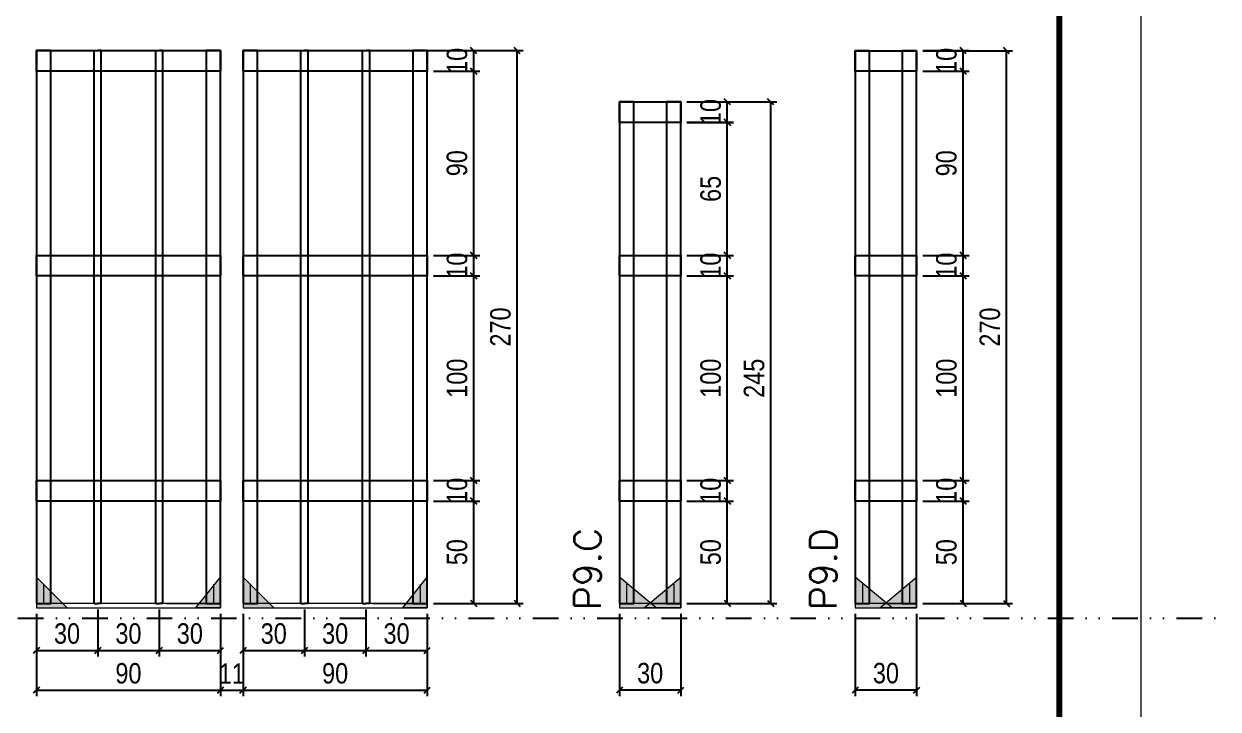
# Model space of a CAD drawing. Header units: millimetres. Extents: x 13777 to 27878, y -21631 to 6985.
# Drawn here: x 15353 to 15936, y -8702 to -8367 of the extents above; entities that cross this region are included whole.
import ezdxf

# ---------------------------------------------------------------- set-up
doc = ezdxf.new("R2010")
doc.units = ezdxf.units.MM
for name, pattern in [('DASHED', [0.75, 0.5, -0.25]), ('DIVIDE2', [0.625, 0.25, -0.125, 0, -0.125, 0, -0.125]), ('HIDDEN', [0.375, 0.25, -0.125])]:
    doc.linetypes.add(name, pattern=pattern)
for name, color, linetype in [('COTA', 241, 'Continuous'), ('Nível', 160, 'Continuous'), ('SARR_2.2x10', 60, 'Continuous'), ('SARR_3.5x7', 81, 'Continuous'), ('SARR_7x7', 40, 'Continuous')]:
    doc.layers.add(name, color=color, linetype=linetype)
for name, color, linetype, lineweight in [('Folhas', 255, 'Continuous', 9), ('Madeira', 126, 'Continuous', 18), ('Sarr 2.2x7', 40, 'Continuous', 9), ('SARRAFO DE PRESSAO', 251, 'DASHED', 9), ('Texto Seção', 7, 'Continuous', 15)]:
    doc.layers.add(name, color=color, linetype=linetype, lineweight=lineweight)
doc.styles.add('COTA TECNICA', font='techl___.ttf', dxfattribs={"height": 10})
doc.styles.add('REGUA-120', font='ROMANS.shx', dxfattribs={"height": 15})
doc.dimstyles.new('PAINEL', dxfattribs={"dimtxt": 10, "dimasz": 3, "dimexe": 3, "dimexo": 3, "dimgap": 3, "dimtad": 1, "dimdec": 1, "dimzin": 12, "dimdsep": 46, "dimtxsty": 'COTA TECNICA', "dimblk1": 'OBLIQUE', "dimblk2": 'OBLIQUE', "dimsah": 1, "dimcen": 0.9, "dimclrd": 4, "dimclre": 4, "dimclrt": 240, "dimadec": 1, "dimazin": 3, "dimtfac": 1, "dimtdec": 1, "dimtmove": 0, "dimatfit": 3, "dimfxl": 1, "dimtolj": 1, "dimtzin": 12, "dimarcsym": 0})

# ---------------------------------------------------------------- blocks, each defined once
blk = doc.blocks.new('9999999999')
at = {"layer": 'Folhas'}
blk.add_lwpolyline([(98138.98, 34190.21), (99623.98, 34190.21), (99623.98, 35240.21), (98138.98, 35240.21)], close=True, dxfattribs=at)
at = {"layer": 'Folhas', "color": 30, "const_width": 3}
blk.add_lwpolyline([(98213.98, 34230.21), (99583.98, 34230.21), (99583.98, 35200.21), (98213.98, 35200.21)], close=True, dxfattribs=at)
blk = doc.blocks.new('_Oblique')
at = {"color": 0, "linetype": 'ByBlock', "lineweight": -2}
blk.add_line((-0.5, -0.5), (0.5, 0.5), dxfattribs=at)
blk = doc.blocks.new('*D2302')
at = {"layer": 'COTA', "color": 4, "lineweight": -2, "transparency": 16777216}
for p, q in [((15643.51, -8655.47), (15643.51, -8695.64)), ((15673.51, -8655.47), (15673.51, -8695.64)), ((15673.51, -8692.64), (15643.51, -8692.64))]:
    blk.add_line(p, q, dxfattribs=at)
at = {"layer": 'Defpoints', "color": 0, "transparency": 16777216}
for p in [(15643.51, -8652.47), (15673.51, -8652.47), (15643.51, -8692.64)]:
    blk.add_point(p, dxfattribs=at)
at = {"layer": 'COTA', "color": 4, "lineweight": -2, "transparency": 16777216, "xscale": 3, "yscale": 3, "zscale": 3, "rotation": 180}
blk.add_blockref('_Oblique', (15643.51, -8692.64), dxfattribs=at)
at = {"layer": 'COTA', "color": 4, "lineweight": -2, "transparency": 16777216, "xscale": 3, "yscale": 3, "zscale": 3}
blk.add_blockref('_Oblique', (15673.51, -8692.64), dxfattribs=at)
at = {"layer": 'COTA', "color": 240, "transparency": 16777216, "insert": (15658.51, -8684.42), "char_height": 10, "attachment_point": 5, "style": 'COTA TECNICA'}
blk.add_mtext('\\A1;30', dxfattribs=at)
blk = doc.blocks.new('*D2303')
at = {"layer": 'COTA', "color": 4, "lineweight": -2, "transparency": 16777216}
for p, q in [((15676.51, -8600.27), (15699.21, -8600.27)), ((15696.21, -8650.27), (15696.21, -8600.27)), ((15676.51, -8650.27), (15699.21, -8650.27))]:
    blk.add_line(p, q, dxfattribs=at)
at = {"layer": 'Defpoints', "color": 0, "transparency": 16777216}
for p in [(15673.51, -8600.27), (15696.21, -8600.27), (15673.51, -8650.27)]:
    blk.add_point(p, dxfattribs=at)
at = {"layer": 'COTA', "color": 4, "lineweight": -2, "transparency": 16777216, "xscale": 3, "yscale": 3, "zscale": 3}
for p, rotation in [((15696.21, -8600.27), 90), ((15696.21, -8650.27), 270)]:
    blk.add_blockref('_Oblique', p, dxfattribs=dict(at, rotation=rotation))
at = {"layer": 'COTA', "color": 240, "transparency": 16777216, "insert": (15688.1, -8625.27), "char_height": 10, "attachment_point": 5, "rotation": 90, "style": 'COTA TECNICA'}
blk.add_mtext('\\A1;50', dxfattribs=at)
blk = doc.blocks.new('*D2304')
at = {"layer": 'COTA', "color": 4, "lineweight": -2, "transparency": 16777216}
for p, q in [((15676.51, -8590.27), (15699.21, -8590.27)), ((15696.21, -8600.27), (15696.21, -8590.27)), ((15676.51, -8600.27), (15699.21, -8600.27))]:
    blk.add_line(p, q, dxfattribs=at)
at = {"layer": 'Defpoints', "color": 0, "transparency": 16777216}
for p in [(15673.51, -8590.27), (15696.21, -8590.27), (15673.51, -8600.27)]:
    blk.add_point(p, dxfattribs=at)
at = {"layer": 'COTA', "color": 4, "lineweight": -2, "transparency": 16777216, "xscale": 3, "yscale": 3, "zscale": 3}
for p, rotation in [((15696.21, -8590.27), 90), ((15696.21, -8600.27), 270)]:
    blk.add_blockref('_Oblique', p, dxfattribs=dict(at, rotation=rotation))
at = {"layer": 'COTA', "color": 240, "transparency": 16777216, "insert": (15688.11, -8595.27), "char_height": 10, "attachment_point": 5, "rotation": 90, "style": 'COTA TECNICA'}
blk.add_mtext('\\A1;10', dxfattribs=at)
blk = doc.blocks.new('*D2305')
at = {"layer": 'COTA', "color": 4, "lineweight": -2, "transparency": 16777216}
for p, q in [((15676.51, -8490.27), (15699.21, -8490.27)), ((15696.21, -8590.27), (15696.21, -8490.27)), ((15676.51, -8590.27), (15699.21, -8590.27))]:
    blk.add_line(p, q, dxfattribs=at)
at = {"layer": 'Defpoints', "color": 0, "transparency": 16777216}
for p in [(15673.51, -8490.27), (15696.21, -8490.27), (15673.51, -8590.27)]:
    blk.add_point(p, dxfattribs=at)
at = {"layer": 'COTA', "color": 4, "lineweight": -2, "transparency": 16777216, "xscale": 3, "yscale": 3, "zscale": 3}
for p, rotation in [((15696.21, -8490.27), 90), ((15696.21, -8590.27), 270)]:
    blk.add_blockref('_Oblique', p, dxfattribs=dict(at, rotation=rotation))
at = {"layer": 'COTA', "color": 240, "transparency": 16777216, "insert": (15688.11, -8540.27), "char_height": 10, "attachment_point": 5, "rotation": 90, "style": 'COTA TECNICA'}
blk.add_mtext('\\A1;100', dxfattribs=at)
blk = doc.blocks.new('*D2306')
at = {"layer": 'COTA', "color": 4, "lineweight": -2, "transparency": 16777216}
for p, q in [((15676.51, -8480.27), (15699.21, -8480.27)), ((15696.21, -8490.27), (15696.21, -8480.27)), ((15676.51, -8490.27), (15699.21, -8490.27))]:
    blk.add_line(p, q, dxfattribs=at)
at = {"layer": 'Defpoints', "color": 0, "transparency": 16777216}
for p in [(15673.51, -8480.27), (15696.21, -8480.27), (15673.51, -8490.27)]:
    blk.add_point(p, dxfattribs=at)
at = {"layer": 'COTA', "color": 4, "lineweight": -2, "transparency": 16777216, "xscale": 3, "yscale": 3, "zscale": 3}
for p, rotation in [((15696.21, -8480.27), 90), ((15696.21, -8490.27), 270)]:
    blk.add_blockref('_Oblique', p, dxfattribs=dict(at, rotation=rotation))
at = {"layer": 'COTA', "color": 240, "transparency": 16777216, "insert": (15688.11, -8485.27), "char_height": 10, "attachment_point": 5, "rotation": 90, "style": 'COTA TECNICA'}
blk.add_mtext('\\A1;10', dxfattribs=at)
blk = doc.blocks.new('*D2307')
at = {"layer": 'COTA', "color": 4, "lineweight": -2, "transparency": 16777216}
for p, q in [((15676.51, -8415.27), (15699.21, -8415.27)), ((15696.21, -8480.27), (15696.21, -8415.27)), ((15676.51, -8480.27), (15699.21, -8480.27))]:
    blk.add_line(p, q, dxfattribs=at)
at = {"layer": 'Defpoints', "color": 0, "transparency": 16777216}
for p in [(15673.51, -8415.27), (15696.21, -8415.27), (15673.51, -8480.27)]:
    blk.add_point(p, dxfattribs=at)
at = {"layer": 'COTA', "color": 4, "lineweight": -2, "transparency": 16777216, "xscale": 3, "yscale": 3, "zscale": 3}
for p, rotation in [((15696.21, -8415.27), 90), ((15696.21, -8480.27), 270)]:
    blk.add_blockref('_Oblique', p, dxfattribs=dict(at, rotation=rotation))
at = {"layer": 'COTA', "color": 240, "transparency": 16777216, "insert": (15688.1, -8447.77), "char_height": 10, "attachment_point": 5, "rotation": 90, "style": 'COTA TECNICA'}
blk.add_mtext('\\A1;65', dxfattribs=at)
blk = doc.blocks.new('*D2308')
at = {"layer": 'COTA', "color": 4, "lineweight": -2, "transparency": 16777216}
for p, q in [((15676.51, -8405.27), (15720.43, -8405.27)), ((15717.43, -8650.31), (15717.43, -8405.27)), ((15676.51, -8650.31), (15720.43, -8650.31))]:
    blk.add_line(p, q, dxfattribs=at)
at = {"layer": 'Defpoints', "color": 0, "transparency": 16777216}
for p in [(15673.51, -8405.27), (15717.43, -8405.27), (15673.51, -8650.31)]:
    blk.add_point(p, dxfattribs=at)
at = {"layer": 'COTA', "color": 4, "lineweight": -2, "transparency": 16777216, "xscale": 3, "yscale": 3, "zscale": 3}
for p, rotation in [((15717.43, -8405.27), 90), ((15717.43, -8650.31), 270)]:
    blk.add_blockref('_Oblique', p, dxfattribs=dict(at, rotation=rotation))
at = {"layer": 'COTA', "color": 240, "transparency": 16777216, "insert": (15709.32, -8540.29), "char_height": 10, "attachment_point": 5, "rotation": 90, "style": 'COTA TECNICA'}
blk.add_mtext('\\A1;245', dxfattribs=at)
blk = doc.blocks.new('*D2309')
at = {"layer": 'COTA', "color": 4, "lineweight": -2, "transparency": 16777216}
for p, q in [((15676.51, -8405.23), (15699.21, -8405.23)), ((15696.21, -8415.23), (15696.21, -8405.23)), ((15676.51, -8415.23), (15699.21, -8415.23))]:
    blk.add_line(p, q, dxfattribs=at)
at = {"layer": 'Defpoints', "color": 0, "transparency": 16777216}
for p in [(15673.51, -8405.23), (15696.21, -8405.23), (15673.51, -8415.23)]:
    blk.add_point(p, dxfattribs=at)
at = {"layer": 'COTA', "color": 4, "lineweight": -2, "transparency": 16777216, "xscale": 3, "yscale": 3, "zscale": 3}
for p, rotation in [((15696.21, -8405.23), 90), ((15696.21, -8415.23), 270)]:
    blk.add_blockref('_Oblique', p, dxfattribs=dict(at, rotation=rotation))
at = {"layer": 'COTA', "color": 240, "transparency": 16777216, "insert": (15688.11, -8410.23), "char_height": 10, "attachment_point": 5, "rotation": 90, "style": 'COTA TECNICA'}
blk.add_mtext('\\A1;10', dxfattribs=at)
blk = doc.blocks.new('*D2287')
at = {"layer": 'COTA', "color": 4, "lineweight": -2, "transparency": 16777216}
for p, q in [((15489.59, -8653.27), (15489.59, -8676.29)), ((15459.59, -8655.47), (15459.59, -8676.29)), ((15459.59, -8673.29), (15489.59, -8673.29))]:
    blk.add_line(p, q, dxfattribs=at)
at = {"layer": 'Defpoints', "color": 0, "transparency": 16777216}
for p in [(15459.59, -8652.47), (15489.59, -8650.27), (15489.59, -8673.29)]:
    blk.add_point(p, dxfattribs=at)
at = {"layer": 'COTA', "color": 4, "lineweight": -2, "transparency": 16777216, "xscale": 3, "yscale": 3, "zscale": 3, "rotation": 180}
blk.add_blockref('_Oblique', (15459.59, -8673.29), dxfattribs=at)
at = {"layer": 'COTA', "color": 4, "lineweight": -2, "transparency": 16777216, "xscale": 3, "yscale": 3, "zscale": 3}
blk.add_blockref('_Oblique', (15489.59, -8673.29), dxfattribs=at)
at = {"layer": 'COTA', "color": 240, "transparency": 16777216, "insert": (15474.59, -8665.07), "char_height": 10, "attachment_point": 5, "style": 'COTA TECNICA'}
blk.add_mtext('\\A1;30', dxfattribs=at)
blk = doc.blocks.new('*D2288')
at = {"layer": 'COTA', "color": 4, "lineweight": -2, "transparency": 16777216}
for p, q in [((15489.59, -8653.27), (15489.59, -8676.29)), ((15519.59, -8653.27), (15519.59, -8676.29)), ((15489.59, -8673.29), (15519.59, -8673.29))]:
    blk.add_line(p, q, dxfattribs=at)
at = {"layer": 'Defpoints', "color": 0, "transparency": 16777216}
for p in [(15489.59, -8650.27), (15519.59, -8650.27), (15519.59, -8673.29)]:
    blk.add_point(p, dxfattribs=at)
at = {"layer": 'COTA', "color": 4, "lineweight": -2, "transparency": 16777216, "xscale": 3, "yscale": 3, "zscale": 3, "rotation": 180}
blk.add_blockref('_Oblique', (15489.59, -8673.29), dxfattribs=at)
at = {"layer": 'COTA', "color": 4, "lineweight": -2, "transparency": 16777216, "xscale": 3, "yscale": 3, "zscale": 3}
blk.add_blockref('_Oblique', (15519.59, -8673.29), dxfattribs=at)
at = {"layer": 'COTA', "color": 240, "transparency": 16777216, "insert": (15504.59, -8665.07), "char_height": 10, "attachment_point": 5, "style": 'COTA TECNICA'}
blk.add_mtext('\\A1;30', dxfattribs=at)
blk = doc.blocks.new('*D2289')
at = {"layer": 'COTA', "color": 4, "lineweight": -2, "transparency": 16777216}
for p, q in [((15519.59, -8653.27), (15519.59, -8676.29)), ((15549.59, -8655.47), (15549.59, -8676.29)), ((15519.59, -8673.29), (15549.59, -8673.29))]:
    blk.add_line(p, q, dxfattribs=at)
at = {"layer": 'Defpoints', "color": 0, "transparency": 16777216}
for p in [(15519.59, -8650.27), (15549.59, -8652.47), (15549.59, -8673.29)]:
    blk.add_point(p, dxfattribs=at)
at = {"layer": 'COTA', "color": 4, "lineweight": -2, "transparency": 16777216, "xscale": 3, "yscale": 3, "zscale": 3, "rotation": 180}
blk.add_blockref('_Oblique', (15519.59, -8673.29), dxfattribs=at)
at = {"layer": 'COTA', "color": 4, "lineweight": -2, "transparency": 16777216, "xscale": 3, "yscale": 3, "zscale": 3}
blk.add_blockref('_Oblique', (15549.59, -8673.29), dxfattribs=at)
at = {"layer": 'COTA', "color": 240, "transparency": 16777216, "insert": (15534.59, -8665.07), "char_height": 10, "attachment_point": 5, "style": 'COTA TECNICA'}
blk.add_mtext('\\A1;30', dxfattribs=at)
blk = doc.blocks.new('*D2290')
at = {"layer": 'COTA', "color": 4, "lineweight": -2, "transparency": 16777216}
for p, q in [((15459.59, -8655.47), (15459.59, -8695.64)), ((15549.59, -8655.47), (15549.59, -8695.64)), ((15459.59, -8692.64), (15549.59, -8692.64))]:
    blk.add_line(p, q, dxfattribs=at)
at = {"layer": 'Defpoints', "color": 0, "transparency": 16777216}
for p in [(15459.59, -8652.47), (15549.59, -8652.47), (15549.59, -8692.64)]:
    blk.add_point(p, dxfattribs=at)
at = {"layer": 'COTA', "color": 4, "lineweight": -2, "transparency": 16777216, "xscale": 3, "yscale": 3, "zscale": 3, "rotation": 180}
blk.add_blockref('_Oblique', (15459.59, -8692.64), dxfattribs=at)
at = {"layer": 'COTA', "color": 4, "lineweight": -2, "transparency": 16777216, "xscale": 3, "yscale": 3, "zscale": 3}
blk.add_blockref('_Oblique', (15549.59, -8692.64), dxfattribs=at)
at = {"layer": 'COTA', "color": 240, "transparency": 16777216, "insert": (15504.59, -8684.51), "char_height": 10, "attachment_point": 5, "style": 'COTA TECNICA'}
blk.add_mtext('\\A1;90', dxfattribs=at)
blk = doc.blocks.new('*D2291')
at = {"layer": 'COTA', "color": 4, "lineweight": -2, "transparency": 16777216}
for p, q in [((15552.59, -8600.27), (15575.29, -8600.27)), ((15572.29, -8650.27), (15572.29, -8600.27)), ((15552.59, -8650.27), (15575.29, -8650.27))]:
    blk.add_line(p, q, dxfattribs=at)
at = {"layer": 'Defpoints', "color": 0, "transparency": 16777216}
for p in [(15549.59, -8600.27), (15572.29, -8600.27), (15549.59, -8650.27)]:
    blk.add_point(p, dxfattribs=at)
at = {"layer": 'COTA', "color": 4, "lineweight": -2, "transparency": 16777216, "xscale": 3, "yscale": 3, "zscale": 3}
for p, rotation in [((15572.29, -8600.27), 90), ((15572.29, -8650.27), 270)]:
    blk.add_blockref('_Oblique', p, dxfattribs=dict(at, rotation=rotation))
at = {"layer": 'COTA', "color": 240, "transparency": 16777216, "insert": (15564.18, -8625.27), "char_height": 10, "attachment_point": 5, "rotation": 90, "style": 'COTA TECNICA'}
blk.add_mtext('\\A1;50', dxfattribs=at)
blk = doc.blocks.new('*D2292')
at = {"layer": 'COTA', "color": 4, "lineweight": -2, "transparency": 16777216}
for p, q in [((15552.59, -8590.27), (15575.29, -8590.27)), ((15572.29, -8600.27), (15572.29, -8590.27)), ((15552.59, -8600.27), (15575.29, -8600.27))]:
    blk.add_line(p, q, dxfattribs=at)
at = {"layer": 'Defpoints', "color": 0, "transparency": 16777216}
for p in [(15549.59, -8590.27), (15572.29, -8590.27), (15549.59, -8600.27)]:
    blk.add_point(p, dxfattribs=at)
at = {"layer": 'COTA', "color": 4, "lineweight": -2, "transparency": 16777216, "xscale": 3, "yscale": 3, "zscale": 3}
for p, rotation in [((15572.29, -8590.27), 90), ((15572.29, -8600.27), 270)]:
    blk.add_blockref('_Oblique', p, dxfattribs=dict(at, rotation=rotation))
at = {"layer": 'COTA', "color": 240, "transparency": 16777216, "insert": (15564.19, -8595.27), "char_height": 10, "attachment_point": 5, "rotation": 90, "style": 'COTA TECNICA'}
blk.add_mtext('\\A1;10', dxfattribs=at)
blk = doc.blocks.new('*D2293')
at = {"layer": 'COTA', "color": 4, "lineweight": -2, "transparency": 16777216}
for p, q in [((15552.59, -8490.27), (15575.29, -8490.27)), ((15572.29, -8590.27), (15572.29, -8490.27)), ((15552.59, -8590.27), (15575.29, -8590.27))]:
    blk.add_line(p, q, dxfattribs=at)
at = {"layer": 'Defpoints', "color": 0, "transparency": 16777216}
for p in [(15549.59, -8490.27), (15572.29, -8490.27), (15549.59, -8590.27)]:
    blk.add_point(p, dxfattribs=at)
at = {"layer": 'COTA', "color": 4, "lineweight": -2, "transparency": 16777216, "xscale": 3, "yscale": 3, "zscale": 3}
for p, rotation in [((15572.29, -8490.27), 90), ((15572.29, -8590.27), 270)]:
    blk.add_blockref('_Oblique', p, dxfattribs=dict(at, rotation=rotation))
at = {"layer": 'COTA', "color": 240, "transparency": 16777216, "insert": (15564.19, -8540.27), "char_height": 10, "attachment_point": 5, "rotation": 90, "style": 'COTA TECNICA'}
blk.add_mtext('\\A1;100', dxfattribs=at)
blk = doc.blocks.new('*D2294')
at = {"layer": 'COTA', "color": 4, "lineweight": -2, "transparency": 16777216}
for p, q in [((15552.59, -8480.27), (15575.29, -8480.27)), ((15572.29, -8490.27), (15572.29, -8480.27)), ((15552.59, -8490.27), (15575.29, -8490.27))]:
    blk.add_line(p, q, dxfattribs=at)
at = {"layer": 'Defpoints', "color": 0, "transparency": 16777216}
for p in [(15549.59, -8480.27), (15572.29, -8480.27), (15549.59, -8490.27)]:
    blk.add_point(p, dxfattribs=at)
at = {"layer": 'COTA', "color": 4, "lineweight": -2, "transparency": 16777216, "xscale": 3, "yscale": 3, "zscale": 3}
for p, rotation in [((15572.29, -8480.27), 90), ((15572.29, -8490.27), 270)]:
    blk.add_blockref('_Oblique', p, dxfattribs=dict(at, rotation=rotation))
at = {"layer": 'COTA', "color": 240, "transparency": 16777216, "insert": (15564.19, -8485.27), "char_height": 10, "attachment_point": 5, "rotation": 90, "style": 'COTA TECNICA'}
blk.add_mtext('\\A1;10', dxfattribs=at)
blk = doc.blocks.new('*D2295')
at = {"layer": 'COTA', "color": 4, "lineweight": -2, "transparency": 16777216}
for p, q in [((15552.59, -8390.23), (15575.29, -8390.23)), ((15572.29, -8480.27), (15572.29, -8390.23)), ((15552.59, -8480.27), (15575.29, -8480.27))]:
    blk.add_line(p, q, dxfattribs=at)
at = {"layer": 'Defpoints', "color": 0, "transparency": 16777216}
for p in [(15549.59, -8390.23), (15572.29, -8390.23), (15549.59, -8480.27)]:
    blk.add_point(p, dxfattribs=at)
at = {"layer": 'COTA', "color": 4, "lineweight": -2, "transparency": 16777216, "xscale": 3, "yscale": 3, "zscale": 3}
for p, rotation in [((15572.29, -8390.23), 90), ((15572.29, -8480.27), 270)]:
    blk.add_blockref('_Oblique', p, dxfattribs=dict(at, rotation=rotation))
at = {"layer": 'COTA', "color": 240, "transparency": 16777216, "insert": (15564.16, -8435.25), "char_height": 10, "attachment_point": 5, "rotation": 90, "style": 'COTA TECNICA'}
blk.add_mtext('\\A1;90', dxfattribs=at)
blk = doc.blocks.new('*D2296')
at = {"layer": 'COTA', "color": 4, "lineweight": -2, "transparency": 16777216}
for p, q in [((15552.59, -8380.23), (15575.29, -8380.23)), ((15572.29, -8390.23), (15572.29, -8380.23)), ((15552.59, -8390.23), (15575.29, -8390.23))]:
    blk.add_line(p, q, dxfattribs=at)
at = {"layer": 'Defpoints', "color": 0, "transparency": 16777216}
for p in [(15549.59, -8380.23), (15572.29, -8380.23), (15549.59, -8390.23)]:
    blk.add_point(p, dxfattribs=at)
at = {"layer": 'COTA', "color": 4, "lineweight": -2, "transparency": 16777216, "xscale": 3, "yscale": 3, "zscale": 3}
for p, rotation in [((15572.29, -8380.23), 90), ((15572.29, -8390.23), 270)]:
    blk.add_blockref('_Oblique', p, dxfattribs=dict(at, rotation=rotation))
at = {"layer": 'COTA', "color": 240, "transparency": 16777216, "insert": (15564.19, -8385.23), "char_height": 10, "attachment_point": 5, "rotation": 90, "style": 'COTA TECNICA'}
blk.add_mtext('\\A1;10', dxfattribs=at)
blk = doc.blocks.new('*D2297')
at = {"layer": 'COTA', "color": 4, "lineweight": -2, "transparency": 16777216}
for p, q in [((15388.59, -8653.27), (15388.59, -8676.29)), ((15358.59, -8655.47), (15358.59, -8676.29)), ((15358.59, -8673.29), (15388.59, -8673.29))]:
    blk.add_line(p, q, dxfattribs=at)
at = {"layer": 'Defpoints', "color": 0, "transparency": 16777216}
for p in [(15358.59, -8652.47), (15388.59, -8650.27), (15388.59, -8673.29)]:
    blk.add_point(p, dxfattribs=at)
at = {"layer": 'COTA', "color": 4, "lineweight": -2, "transparency": 16777216, "xscale": 3, "yscale": 3, "zscale": 3, "rotation": 180}
blk.add_blockref('_Oblique', (15358.59, -8673.29), dxfattribs=at)
at = {"layer": 'COTA', "color": 4, "lineweight": -2, "transparency": 16777216, "xscale": 3, "yscale": 3, "zscale": 3}
blk.add_blockref('_Oblique', (15388.59, -8673.29), dxfattribs=at)
at = {"layer": 'COTA', "color": 240, "transparency": 16777216, "insert": (15373.59, -8665.07), "char_height": 10, "attachment_point": 5, "style": 'COTA TECNICA'}
blk.add_mtext('\\A1;30', dxfattribs=at)
blk = doc.blocks.new('*D2298')
at = {"layer": 'COTA', "color": 4, "lineweight": -2, "transparency": 16777216}
for p, q in [((15388.59, -8653.27), (15388.59, -8676.29)), ((15418.59, -8653.27), (15418.59, -8676.29)), ((15388.59, -8673.29), (15418.59, -8673.29))]:
    blk.add_line(p, q, dxfattribs=at)
at = {"layer": 'Defpoints', "color": 0, "transparency": 16777216}
for p in [(15388.59, -8650.27), (15418.59, -8650.27), (15418.59, -8673.29)]:
    blk.add_point(p, dxfattribs=at)
at = {"layer": 'COTA', "color": 4, "lineweight": -2, "transparency": 16777216, "xscale": 3, "yscale": 3, "zscale": 3, "rotation": 180}
blk.add_blockref('_Oblique', (15388.59, -8673.29), dxfattribs=at)
at = {"layer": 'COTA', "color": 4, "lineweight": -2, "transparency": 16777216, "xscale": 3, "yscale": 3, "zscale": 3}
blk.add_blockref('_Oblique', (15418.59, -8673.29), dxfattribs=at)
at = {"layer": 'COTA', "color": 240, "transparency": 16777216, "insert": (15403.59, -8665.07), "char_height": 10, "attachment_point": 5, "style": 'COTA TECNICA'}
blk.add_mtext('\\A1;30', dxfattribs=at)
blk = doc.blocks.new('*D2299')
at = {"layer": 'COTA', "color": 4, "lineweight": -2, "transparency": 16777216}
for p, q in [((15418.59, -8653.27), (15418.59, -8676.29)), ((15448.59, -8655.47), (15448.59, -8676.29)), ((15418.59, -8673.29), (15448.59, -8673.29))]:
    blk.add_line(p, q, dxfattribs=at)
at = {"layer": 'Defpoints', "color": 0, "transparency": 16777216}
for p in [(15418.59, -8650.27), (15448.59, -8652.47), (15448.59, -8673.29)]:
    blk.add_point(p, dxfattribs=at)
at = {"layer": 'COTA', "color": 4, "lineweight": -2, "transparency": 16777216, "xscale": 3, "yscale": 3, "zscale": 3, "rotation": 180}
blk.add_blockref('_Oblique', (15418.59, -8673.29), dxfattribs=at)
at = {"layer": 'COTA', "color": 4, "lineweight": -2, "transparency": 16777216, "xscale": 3, "yscale": 3, "zscale": 3}
blk.add_blockref('_Oblique', (15448.59, -8673.29), dxfattribs=at)
at = {"layer": 'COTA', "color": 240, "transparency": 16777216, "insert": (15433.59, -8665.07), "char_height": 10, "attachment_point": 5, "style": 'COTA TECNICA'}
blk.add_mtext('\\A1;30', dxfattribs=at)
blk = doc.blocks.new('*D2300')
at = {"layer": 'COTA', "color": 4, "lineweight": -2, "transparency": 16777216}
for p, q in [((15358.59, -8655.47), (15358.59, -8695.64)), ((15448.59, -8655.47), (15448.59, -8695.64)), ((15358.59, -8692.64), (15448.59, -8692.64))]:
    blk.add_line(p, q, dxfattribs=at)
at = {"layer": 'Defpoints', "color": 0, "transparency": 16777216}
for p in [(15358.59, -8652.47), (15448.59, -8652.47), (15448.59, -8692.64)]:
    blk.add_point(p, dxfattribs=at)
at = {"layer": 'COTA', "color": 4, "lineweight": -2, "transparency": 16777216, "xscale": 3, "yscale": 3, "zscale": 3, "rotation": 180}
blk.add_blockref('_Oblique', (15358.59, -8692.64), dxfattribs=at)
at = {"layer": 'COTA', "color": 4, "lineweight": -2, "transparency": 16777216, "xscale": 3, "yscale": 3, "zscale": 3}
blk.add_blockref('_Oblique', (15448.59, -8692.64), dxfattribs=at)
at = {"layer": 'COTA', "color": 240, "transparency": 16777216, "insert": (15403.59, -8684.51), "char_height": 10, "attachment_point": 5, "style": 'COTA TECNICA'}
blk.add_mtext('\\A1;90', dxfattribs=at)
blk = doc.blocks.new('*D2301')
at = {"layer": 'COTA', "color": 4, "lineweight": -2, "transparency": 16777216}
for p, q in [((15448.59, -8655.47), (15448.59, -8695.64)), ((15459.59, -8655.47), (15459.59, -8695.64)), ((15448.59, -8692.64), (15459.59, -8692.64))]:
    blk.add_line(p, q, dxfattribs=at)
at = {"layer": 'Defpoints', "color": 0, "transparency": 16777216}
for p in [(15448.59, -8652.47), (15459.59, -8652.47), (15459.59, -8692.64)]:
    blk.add_point(p, dxfattribs=at)
at = {"layer": 'COTA', "color": 4, "lineweight": -2, "transparency": 16777216, "xscale": 3, "yscale": 3, "zscale": 3, "rotation": 180}
blk.add_blockref('_Oblique', (15448.59, -8692.64), dxfattribs=at)
at = {"layer": 'COTA', "color": 4, "lineweight": -2, "transparency": 16777216, "xscale": 3, "yscale": 3, "zscale": 3}
blk.add_blockref('_Oblique', (15459.59, -8692.64), dxfattribs=at)
at = {"layer": 'COTA', "color": 240, "transparency": 16777216, "insert": (15454.09, -8684.58), "char_height": 10, "attachment_point": 5, "style": 'COTA TECNICA'}
blk.add_mtext('\\A1;11', dxfattribs=at)
blk = doc.blocks.new('*D2310')
at = {"layer": 'COTA', "color": 4, "lineweight": -2, "transparency": 16777216}
for p, q in [((15494.34, -8380.23), (15596.51, -8380.23)), ((15593.51, -8650.27), (15593.51, -8380.23)), ((15552.59, -8650.27), (15596.51, -8650.27))]:
    blk.add_line(p, q, dxfattribs=at)
at = {"layer": 'Defpoints', "color": 0, "transparency": 16777216}
for p in [(15491.34, -8380.23), (15593.51, -8380.23), (15549.59, -8650.27)]:
    blk.add_point(p, dxfattribs=at)
at = {"layer": 'COTA', "color": 4, "lineweight": -2, "transparency": 16777216, "xscale": 3, "yscale": 3, "zscale": 3}
for p, rotation in [((15593.51, -8380.23), 90), ((15593.51, -8650.27), 270)]:
    blk.add_blockref('_Oblique', p, dxfattribs=dict(at, rotation=rotation))
at = {"layer": 'COTA', "color": 240, "transparency": 16777216, "insert": (15585.4, -8515.25), "char_height": 10, "attachment_point": 5, "rotation": 90, "style": 'COTA TECNICA'}
blk.add_mtext('\\A1;270', dxfattribs=at)
blk = doc.blocks.new('*D2311')
at = {"layer": 'COTA', "color": 4, "lineweight": -2, "transparency": 16777216}
for p, q in [((15758.72, -8655.47), (15758.72, -8695.64)), ((15788.72, -8655.47), (15788.72, -8695.64)), ((15788.72, -8692.64), (15758.72, -8692.64))]:
    blk.add_line(p, q, dxfattribs=at)
at = {"layer": 'Defpoints', "color": 0, "transparency": 16777216}
for p in [(15758.72, -8652.47), (15788.72, -8652.47), (15758.72, -8692.64)]:
    blk.add_point(p, dxfattribs=at)
at = {"layer": 'COTA', "color": 4, "lineweight": -2, "transparency": 16777216, "xscale": 3, "yscale": 3, "zscale": 3, "rotation": 180}
blk.add_blockref('_Oblique', (15758.72, -8692.64), dxfattribs=at)
at = {"layer": 'COTA', "color": 4, "lineweight": -2, "transparency": 16777216, "xscale": 3, "yscale": 3, "zscale": 3}
blk.add_blockref('_Oblique', (15788.72, -8692.64), dxfattribs=at)
at = {"layer": 'COTA', "color": 240, "transparency": 16777216, "insert": (15773.72, -8684.42), "char_height": 10, "attachment_point": 5, "style": 'COTA TECNICA'}
blk.add_mtext('\\A1;30', dxfattribs=at)
blk = doc.blocks.new('*D2312')
at = {"layer": 'COTA', "color": 4, "lineweight": -2, "transparency": 16777216}
for p, q in [((15791.72, -8600.27), (15814.42, -8600.27)), ((15811.42, -8650.27), (15811.42, -8600.27)), ((15791.72, -8650.27), (15814.42, -8650.27))]:
    blk.add_line(p, q, dxfattribs=at)
at = {"layer": 'Defpoints', "color": 0, "transparency": 16777216}
for p in [(15788.72, -8600.27), (15811.42, -8600.27), (15788.72, -8650.27)]:
    blk.add_point(p, dxfattribs=at)
at = {"layer": 'COTA', "color": 4, "lineweight": -2, "transparency": 16777216, "xscale": 3, "yscale": 3, "zscale": 3}
for p, rotation in [((15811.42, -8600.27), 90), ((15811.42, -8650.27), 270)]:
    blk.add_blockref('_Oblique', p, dxfattribs=dict(at, rotation=rotation))
at = {"layer": 'COTA', "color": 240, "transparency": 16777216, "insert": (15803.31, -8625.27), "char_height": 10, "attachment_point": 5, "rotation": 90, "style": 'COTA TECNICA'}
blk.add_mtext('\\A1;50', dxfattribs=at)
blk = doc.blocks.new('*D2313')
at = {"layer": 'COTA', "color": 4, "lineweight": -2, "transparency": 16777216}
for p, q in [((15791.72, -8590.27), (15814.42, -8590.27)), ((15811.42, -8600.27), (15811.42, -8590.27)), ((15791.72, -8600.27), (15814.42, -8600.27))]:
    blk.add_line(p, q, dxfattribs=at)
at = {"layer": 'Defpoints', "color": 0, "transparency": 16777216}
for p in [(15788.72, -8590.27), (15811.42, -8590.27), (15788.72, -8600.27)]:
    blk.add_point(p, dxfattribs=at)
at = {"layer": 'COTA', "color": 4, "lineweight": -2, "transparency": 16777216, "xscale": 3, "yscale": 3, "zscale": 3}
for p, rotation in [((15811.42, -8590.27), 90), ((15811.42, -8600.27), 270)]:
    blk.add_blockref('_Oblique', p, dxfattribs=dict(at, rotation=rotation))
at = {"layer": 'COTA', "color": 240, "transparency": 16777216, "insert": (15803.32, -8595.27), "char_height": 10, "attachment_point": 5, "rotation": 90, "style": 'COTA TECNICA'}
blk.add_mtext('\\A1;10', dxfattribs=at)
blk = doc.blocks.new('*D2314')
at = {"layer": 'COTA', "color": 4, "lineweight": -2, "transparency": 16777216}
for p, q in [((15791.72, -8490.27), (15814.42, -8490.27)), ((15811.42, -8590.27), (15811.42, -8490.27)), ((15791.72, -8590.27), (15814.42, -8590.27))]:
    blk.add_line(p, q, dxfattribs=at)
at = {"layer": 'Defpoints', "color": 0, "transparency": 16777216}
for p in [(15788.72, -8490.27), (15811.42, -8490.27), (15788.72, -8590.27)]:
    blk.add_point(p, dxfattribs=at)
at = {"layer": 'COTA', "color": 4, "lineweight": -2, "transparency": 16777216, "xscale": 3, "yscale": 3, "zscale": 3}
for p, rotation in [((15811.42, -8490.27), 90), ((15811.42, -8590.27), 270)]:
    blk.add_blockref('_Oblique', p, dxfattribs=dict(at, rotation=rotation))
at = {"layer": 'COTA', "color": 240, "transparency": 16777216, "insert": (15803.32, -8540.27), "char_height": 10, "attachment_point": 5, "rotation": 90, "style": 'COTA TECNICA'}
blk.add_mtext('\\A1;100', dxfattribs=at)
blk = doc.blocks.new('*D2315')
at = {"layer": 'COTA', "color": 4, "lineweight": -2, "transparency": 16777216}
for p, q in [((15791.72, -8480.27), (15814.42, -8480.27)), ((15811.42, -8490.27), (15811.42, -8480.27)), ((15791.72, -8490.27), (15814.42, -8490.27))]:
    blk.add_line(p, q, dxfattribs=at)
at = {"layer": 'Defpoints', "color": 0, "transparency": 16777216}
for p in [(15788.72, -8480.27), (15811.42, -8480.27), (15788.72, -8490.27)]:
    blk.add_point(p, dxfattribs=at)
at = {"layer": 'COTA', "color": 4, "lineweight": -2, "transparency": 16777216, "xscale": 3, "yscale": 3, "zscale": 3}
for p, rotation in [((15811.42, -8480.27), 90), ((15811.42, -8490.27), 270)]:
    blk.add_blockref('_Oblique', p, dxfattribs=dict(at, rotation=rotation))
at = {"layer": 'COTA', "color": 240, "transparency": 16777216, "insert": (15803.32, -8485.27), "char_height": 10, "attachment_point": 5, "rotation": 90, "style": 'COTA TECNICA'}
blk.add_mtext('\\A1;10', dxfattribs=at)
blk = doc.blocks.new('*D2316')
at = {"layer": 'COTA', "color": 4, "lineweight": -2, "transparency": 16777216}
for p, q in [((15791.72, -8390.27), (15814.42, -8390.27)), ((15811.42, -8480.27), (15811.42, -8390.27)), ((15791.72, -8480.27), (15814.42, -8480.27))]:
    blk.add_line(p, q, dxfattribs=at)
at = {"layer": 'Defpoints', "color": 0, "transparency": 16777216}
for p in [(15788.72, -8390.27), (15811.42, -8390.27), (15788.72, -8480.27)]:
    blk.add_point(p, dxfattribs=at)
at = {"layer": 'COTA', "color": 4, "lineweight": -2, "transparency": 16777216, "xscale": 3, "yscale": 3, "zscale": 3}
for p, rotation in [((15811.42, -8390.27), 90), ((15811.42, -8480.27), 270)]:
    blk.add_blockref('_Oblique', p, dxfattribs=dict(at, rotation=rotation))
at = {"layer": 'COTA', "color": 240, "transparency": 16777216, "insert": (15803.29, -8435.27), "char_height": 10, "attachment_point": 5, "rotation": 90, "style": 'COTA TECNICA'}
blk.add_mtext('\\A1;90', dxfattribs=at)
blk = doc.blocks.new('*D2317')
at = {"layer": 'COTA', "color": 4, "lineweight": -2, "transparency": 16777216}
for p, q in [((15791.72, -8380.27), (15835.64, -8380.27)), ((15832.64, -8650.31), (15832.64, -8380.27)), ((15791.72, -8650.31), (15835.64, -8650.31))]:
    blk.add_line(p, q, dxfattribs=at)
at = {"layer": 'Defpoints', "color": 0, "transparency": 16777216}
for p in [(15788.72, -8380.27), (15832.64, -8380.27), (15788.72, -8650.31)]:
    blk.add_point(p, dxfattribs=at)
at = {"layer": 'COTA', "color": 4, "lineweight": -2, "transparency": 16777216, "xscale": 3, "yscale": 3, "zscale": 3}
for p, rotation in [((15832.64, -8380.27), 90), ((15832.64, -8650.31), 270)]:
    blk.add_blockref('_Oblique', p, dxfattribs=dict(at, rotation=rotation))
at = {"layer": 'COTA', "color": 240, "transparency": 16777216, "insert": (15824.53, -8515.29), "char_height": 10, "attachment_point": 5, "rotation": 90, "style": 'COTA TECNICA'}
blk.add_mtext('\\A1;270', dxfattribs=at)
blk = doc.blocks.new('*D2318')
at = {"layer": 'COTA', "color": 4, "lineweight": -2, "transparency": 16777216}
for p, q in [((15791.72, -8380.23), (15814.42, -8380.23)), ((15811.42, -8390.23), (15811.42, -8380.23)), ((15791.72, -8390.23), (15814.42, -8390.23))]:
    blk.add_line(p, q, dxfattribs=at)
at = {"layer": 'Defpoints', "color": 0, "transparency": 16777216}
for p in [(15788.72, -8380.23), (15811.42, -8380.23), (15788.72, -8390.23)]:
    blk.add_point(p, dxfattribs=at)
at = {"layer": 'COTA', "color": 4, "lineweight": -2, "transparency": 16777216, "xscale": 3, "yscale": 3, "zscale": 3}
for p, rotation in [((15811.42, -8380.23), 90), ((15811.42, -8390.23), 270)]:
    blk.add_blockref('_Oblique', p, dxfattribs=dict(at, rotation=rotation))
at = {"layer": 'COTA', "color": 240, "transparency": 16777216, "insert": (15803.32, -8385.23), "char_height": 10, "attachment_point": 5, "rotation": 90, "style": 'COTA TECNICA'}
blk.add_mtext('\\A1;10', dxfattribs=at)

msp = doc.modelspace()

# ---------------------------------------------------------------- hatches: boundary and pattern name
at = {"layer": 'Madeira'}
h = msp.add_hatch(color=252, dxfattribs=at)
h.dxf.hatch_style = 2
h.paths.add_polyline_path([(15358.59, -8637.47), (15358.59, -8652.47), (15373.59, -8652.47)])
h = msp.add_hatch(color=252, dxfattribs=at)
h.dxf.hatch_style = 2
h.paths.add_polyline_path([(15448.59, -8637.47), (15448.59, -8652.47), (15436.59, -8652.47)])
h = msp.add_hatch(color=252, dxfattribs=at)
h.dxf.hatch_style = 2
h.paths.add_polyline_path([(15459.59, -8637.47), (15459.59, -8652.47), (15474.59, -8652.47)])
h = msp.add_hatch(color=252, dxfattribs=at)
h.dxf.hatch_style = 2
h.paths.add_polyline_path([(15549.59, -8637.47), (15549.59, -8652.47), (15537.59, -8652.47)])
h = msp.add_hatch(color=252, dxfattribs=at)
h.dxf.hatch_style = 2
h.paths.add_polyline_path([(15643.51, -8637.47), (15643.51, -8652.47), (15661.51, -8652.47)])
h = msp.add_hatch(color=252, dxfattribs=at)
h.dxf.hatch_style = 2
h.paths.add_polyline_path([(15673.51, -8637.47), (15673.51, -8652.47), (15655.51, -8652.47)])
h = msp.add_hatch(color=252, dxfattribs=at)
h.dxf.hatch_style = 2
h.paths.add_polyline_path([(15758.72, -8637.47), (15758.72, -8652.47), (15776.72, -8652.47)])
h = msp.add_hatch(color=252, dxfattribs=at)
h.dxf.hatch_style = 2
h.paths.add_polyline_path([(15788.72, -8637.47), (15788.72, -8652.47), (15770.72, -8652.47)])

# ---------------------------------------------------------------- linework, layer by layer
at = {"layer": 'Madeira', "color": 250, "linetype": 'HIDDEN'}
for p, q in [((15362.09, -8640.97), (15362.09, -8650.27)), ((15445.09, -8640.97), (15445.09, -8650.27)), ((15463.09, -8640.97), (15463.09, -8650.27)), ((15546.09, -8640.97), (15546.09, -8650.27)), ((15368.42, -8650.27), (15358.59, -8650.27)), ((15368.42, -8650.27), (15358.59, -8650.27)), ((15438.76, -8650.27), (15448.59, -8650.27)), ((15438.76, -8650.27), (15448.59, -8650.27)), ((15469.43, -8650.27), (15459.59, -8650.27)), ((15469.43, -8650.27), (15459.59, -8650.27)), ((15539.76, -8650.27), (15549.59, -8650.27)), ((15539.76, -8650.27), (15549.59, -8650.27))]:
    msp.add_line(p, q, dxfattribs=at)
at = {"layer": 'Madeira', "color": 1, "linetype": 'HIDDEN'}
for p, q in [((15362.09, -8640.97), (15362.09, -8650.27)), ((15445.09, -8640.97), (15445.09, -8650.27)), ((15463.09, -8640.97), (15463.09, -8650.27)), ((15546.09, -8640.97), (15546.09, -8650.27)), ((15647.01, -8640.97), (15647.01, -8650.27)), ((15647.01, -8640.97), (15647.01, -8650.27)), ((15670.01, -8640.97), (15670.01, -8650.27)), ((15670.01, -8640.97), (15670.01, -8650.27)), ((15762.22, -8640.97), (15762.22, -8650.27)), ((15762.22, -8640.97), (15762.22, -8650.27)), ((15785.22, -8640.97), (15785.22, -8650.27)), ((15785.22, -8640.97), (15785.22, -8650.27)), ((15365.59, -8644.47), (15365.59, -8650.27)), ((15466.59, -8644.47), (15466.59, -8650.27)), ((15650.51, -8644.47), (15650.51, -8650.27)), ((15765.72, -8644.47), (15765.72, -8650.27)), ((15374.39, -8650.27), (15358.59, -8650.27)), ((15421.79, -8650.27), (15448.59, -8650.27)), ((15475.39, -8650.27), (15459.59, -8650.27)), ((15522.79, -8650.27), (15549.59, -8650.27)), ((15653.35, -8650.27), (15643.51, -8650.27)), ((15653.35, -8650.27), (15643.51, -8650.27)), ((15659.31, -8650.27), (15643.51, -8650.27)), ((15657.71, -8650.27), (15673.51, -8650.27)), ((15663.68, -8650.27), (15673.51, -8650.27)), ((15663.68, -8650.27), (15673.51, -8650.27)), ((15768.55, -8650.27), (15758.72, -8650.27)), ((15768.55, -8650.27), (15758.72, -8650.27)), ((15774.52, -8650.27), (15758.72, -8650.27)), ((15772.92, -8650.27), (15788.72, -8650.27)), ((15778.89, -8650.27), (15788.72, -8650.27)), ((15778.89, -8650.27), (15788.72, -8650.27))]:
    msp.add_line(p, q, dxfattribs=at)
at = {"layer": 'Madeira', "color": 250}
for p, q in [((15358.59, -8650.27), (15358.59, -8652.47)), ((15358.59, -8650.27), (15358.59, -8652.47)), ((15358.59, -8650.27), (15358.59, -8652.47)), ((15459.59, -8650.27), (15459.59, -8652.47)), ((15459.59, -8650.27), (15459.59, -8652.47)), ((15459.59, -8650.27), (15459.59, -8652.47))]:
    msp.add_line(p, q, dxfattribs=at)
at = {"layer": 'Madeira'}
for p, q in [((15643.51, -8650.27), (15643.51, -8652.47)), ((15643.51, -8650.27), (15643.51, -8652.47)), ((15643.51, -8650.27), (15643.51, -8652.47)), ((15758.72, -8650.27), (15758.72, -8652.47)), ((15758.72, -8650.27), (15758.72, -8652.47)), ((15758.72, -8650.27), (15758.72, -8652.47))]:
    msp.add_line(p, q, dxfattribs=at)
at = {"layer": 'Madeira', "color": 0}
for points in [[(15358.59, -8637.47), (15358.59, -8652.47), (15373.59, -8652.47), (15358.59, -8637.47)], [(15448.59, -8637.47), (15448.59, -8652.47), (15436.59, -8652.47), (15448.59, -8637.47)], [(15459.59, -8637.47), (15459.59, -8652.47), (15474.59, -8652.47), (15459.59, -8637.47)], [(15549.59, -8637.47), (15549.59, -8652.47), (15537.59, -8652.47), (15549.59, -8637.47)], [(15643.51, -8637.47), (15643.51, -8652.47), (15661.51, -8652.47), (15643.51, -8637.47)], [(15673.51, -8637.47), (15673.51, -8652.47), (15655.51, -8652.47), (15673.51, -8637.47)], [(15758.72, -8637.47), (15758.72, -8652.47), (15776.72, -8652.47), (15758.72, -8637.47)], [(15788.72, -8637.47), (15788.72, -8652.47), (15770.72, -8652.47), (15788.72, -8637.47)]]:
    msp.add_lwpolyline(points, dxfattribs=at)
at = {"layer": 'Nível', "color": 4, "linetype": 'DIVIDE2', "ltscale": 50}
msp.add_line((13777.11, -8657.47), (21531.15, -8657.47), dxfattribs=at)
at = {"layer": 'Sarr 2.2x7'}
for p, q in [((15358.59, -8650.27), (15358.59, -8652.47)), ((15448.59, -8652.47), (15448.59, -8650.27)), ((15459.59, -8650.27), (15459.59, -8652.47)), ((15549.59, -8652.47), (15549.59, -8650.27))]:
    msp.add_line(p, q, dxfattribs=at)
for points in [[(15448.59, -8650.27), (15358.59, -8650.27), (15358.59, -8652.47), (15448.59, -8652.47)], [(15549.59, -8650.27), (15459.59, -8650.27), (15459.59, -8652.47), (15549.59, -8652.47)], [(15673.51, -8650.27), (15643.51, -8650.27), (15643.51, -8652.47), (15673.51, -8652.47)], [(15673.51, -8650.27), (15643.51, -8650.27), (15643.51, -8652.47), (15673.51, -8652.47)], [(15788.72, -8650.27), (15758.72, -8650.27), (15758.72, -8652.47), (15788.72, -8652.47)], [(15788.72, -8650.27), (15758.72, -8650.27), (15758.72, -8652.47), (15788.72, -8652.47)]]:
    msp.add_lwpolyline(points, close=True, dxfattribs=at)
at = {"layer": 'SARR_2.2x10'}
for points in [[(15358.59, -8380.23), (15448.59, -8380.23), (15448.59, -8390.23), (15358.59, -8390.23)], [(15459.59, -8380.23), (15549.59, -8380.23), (15549.59, -8390.23), (15459.59, -8390.23)], [(15758.72, -8380.27), (15788.72, -8380.27), (15788.72, -8390.27), (15758.72, -8390.27)], [(15643.51, -8405.27), (15673.51, -8405.27), (15673.51, -8415.27), (15643.51, -8415.27)], [(15358.59, -8480.27), (15448.59, -8480.27), (15448.59, -8490.27), (15358.59, -8490.27)], [(15459.59, -8480.27), (15549.59, -8480.27), (15549.59, -8490.27), (15459.59, -8490.27)], [(15643.51, -8480.27), (15673.51, -8480.27), (15673.51, -8490.27), (15643.51, -8490.27)], [(15758.72, -8480.27), (15788.72, -8480.27), (15788.72, -8490.27), (15758.72, -8490.27)], [(15358.59, -8590.27), (15448.59, -8590.27), (15448.59, -8600.27), (15358.59, -8600.27)], [(15459.59, -8590.27), (15549.59, -8590.27), (15549.59, -8600.27), (15459.59, -8600.27)], [(15643.51, -8590.27), (15673.51, -8590.27), (15673.51, -8600.27), (15643.51, -8600.27)], [(15758.72, -8590.27), (15788.72, -8590.27), (15788.72, -8600.27), (15758.72, -8600.27)]]:
    msp.add_lwpolyline(points, close=True, dxfattribs=at)
at = {"layer": 'SARR_3.5x7'}
for p, q in [((15386.84, -8650.27), (15386.84, -8380.23)), ((15386.84, -8380.23), (15388.59, -8380.23)), ((15390.34, -8380.23), (15388.59, -8380.23)), ((15390.34, -8650.27), (15390.34, -8380.23)), ((15416.97, -8650.27), (15416.97, -8380.23)), ((15416.97, -8380.23), (15418.72, -8380.23)), ((15420.47, -8380.23), (15418.72, -8380.23)), ((15420.47, -8650.27), (15420.47, -8380.23)), ((15487.84, -8650.27), (15487.84, -8380.23)), ((15487.84, -8380.23), (15489.59, -8380.23)), ((15491.34, -8380.23), (15489.59, -8380.23)), ((15491.34, -8650.27), (15491.34, -8380.23)), ((15517.97, -8650.27), (15517.97, -8380.23)), ((15517.97, -8380.23), (15519.72, -8380.23)), ((15521.47, -8380.23), (15519.72, -8380.23)), ((15521.47, -8650.27), (15521.47, -8380.23)), ((15386.84, -8650.27), (15388.59, -8650.27)), ((15390.34, -8650.27), (15388.59, -8650.27)), ((15416.97, -8650.27), (15418.72, -8650.27)), ((15420.47, -8650.27), (15418.72, -8650.27)), ((15487.84, -8650.27), (15489.59, -8650.27)), ((15491.34, -8650.27), (15489.59, -8650.27)), ((15517.97, -8650.27), (15519.72, -8650.27)), ((15521.47, -8650.27), (15519.72, -8650.27))]:
    msp.add_line(p, q, dxfattribs=at)
at = {"layer": 'SARR_7x7'}
for points in [[(15358.59, -8650.27), (15365.59, -8650.27), (15365.59, -8380.23), (15358.59, -8380.23)], [(15441.59, -8650.27), (15448.59, -8650.27), (15448.59, -8380.23), (15441.59, -8380.23)], [(15459.59, -8650.27), (15466.59, -8650.27), (15466.59, -8380.23), (15459.59, -8380.23)], [(15542.59, -8650.27), (15549.59, -8650.27), (15549.59, -8380.23), (15542.59, -8380.23)], [(15758.72, -8650.27), (15765.72, -8650.27), (15765.72, -8380.27), (15758.72, -8380.27)], [(15781.72, -8650.27), (15788.72, -8650.27), (15788.72, -8380.27), (15781.72, -8380.27)], [(15643.51, -8650.27), (15650.51, -8650.27), (15650.51, -8405.27), (15643.51, -8405.27)], [(15666.51, -8650.27), (15673.51, -8650.27), (15673.51, -8405.27), (15666.51, -8405.27)]]:
    msp.add_lwpolyline(points, close=True, dxfattribs=at)

# ---------------------------------------------------------------- block references
at = {"layer": 'SARRAFO DE PRESSAO', "color": 6, "linetype": 'ByBlock'}
msp.add_blockref('9999999999', (-83725.51, -43186.95), dxfattribs=at)

# ---------------------------------------------------------------- texts
at = {"layer": 'Texto Seção', "style": 'REGUA-120'}
for s, p in [('P9.C', (15634.43, -8653.58)), ('P9.D', (15749.64, -8653.58))]:
    msp.add_text(s, height=13, rotation=90, dxfattribs=at).set_placement(p)

# ---------------------------------------------------------------- dimensions: what is measured, and where the dimension line sits
at = {"layer": 'COTA'}
for base, p1, p2, angle, picture, middle in [((15593.51, -8380.23), (15549.59, -8650.27), (15491.34, -8380.23), 90, '*D2310', (15585.4, -8515.25)), ((15572.29, -8390.23), (15549.59, -8480.27), (15549.59, -8390.23), 90, '*D2295', (15564.16, -8435.25)), ((15811.42, -8390.27), (15788.72, -8480.27), (15788.72, -8390.27), 90, '*D2316', (15803.29, -8435.27)), ((15696.21, -8415.27), (15673.51, -8480.27), (15673.51, -8415.27), 90, '*D2307', (15688.1, -8447.77)), ((15572.29, -8490.27), (15549.59, -8590.27), (15549.59, -8490.27), 90, '*D2293', (15564.19, -8540.27)), ((15696.21, -8490.27), (15673.51, -8590.27), (15673.51, -8490.27), 90, '*D2305', (15688.11, -8540.27)), ((15811.42, -8490.27), (15788.72, -8590.27), (15788.72, -8490.27), 90, '*D2314', (15803.32, -8540.27)), ((15572.29, -8600.27), (15549.59, -8650.27), (15549.59, -8600.27), 90, '*D2291', (15564.18, -8625.27)), ((15696.21, -8600.27), (15673.51, -8650.27), (15673.51, -8600.27), 90, '*D2303', (15688.1, -8625.27)), ((15811.42, -8600.27), (15788.72, -8650.27), (15788.72, -8600.27), 90, '*D2312', (15803.31, -8625.27)), ((15643.51, -8692.64), (15673.51, -8652.47), (15643.51, -8652.47), 180, '*D2302', (15658.51, -8684.42)), ((15758.72, -8692.64), (15788.72, -8652.47), (15758.72, -8652.47), 180, '*D2311', (15773.72, -8684.42))]:
    dim = msp.add_linear_dim(base=base, p1=p1, p2=p2, angle=angle, dimstyle='PAINEL', override={"dimtmove": 1}, dxfattribs=at)
    dim.commit()
    dim.dimension.update_dxf_attribs({"geometry": picture, "text_midpoint": middle})
for base, p1, p2, picture, middle in [((15572.29, -8380.23), (15549.59, -8390.23), (15549.59, -8380.23), '*D2296', (15572.29, -8385.23)), ((15811.42, -8380.23), (15788.72, -8390.23), (15788.72, -8380.23), '*D2318', (15811.42, -8385.23)), ((15832.64, -8380.27), (15788.72, -8650.31), (15788.72, -8380.27), '*D2317', (15832.64, -8515.29)), ((15696.21, -8405.23), (15673.51, -8415.23), (15673.51, -8405.23), '*D2309', (15696.21, -8410.23)), ((15717.43, -8405.27), (15673.51, -8650.31), (15673.51, -8405.27), '*D2308', (15717.43, -8540.29)), ((15572.29, -8480.27), (15549.59, -8490.27), (15549.59, -8480.27), '*D2294', (15572.29, -8485.27)), ((15696.21, -8480.27), (15673.51, -8490.27), (15673.51, -8480.27), '*D2306', (15696.21, -8485.27)), ((15811.42, -8480.27), (15788.72, -8490.27), (15788.72, -8480.27), '*D2315', (15811.42, -8485.27)), ((15572.29, -8590.27), (15549.59, -8600.27), (15549.59, -8590.27), '*D2292', (15572.29, -8595.27)), ((15696.21, -8590.27), (15673.51, -8600.27), (15673.51, -8590.27), '*D2304', (15696.21, -8595.27)), ((15811.42, -8590.27), (15788.72, -8600.27), (15788.72, -8590.27), '*D2313', (15811.42, -8595.27))]:
    dim = msp.add_linear_dim(base=base, p1=p1, p2=p2, angle=90, dimstyle='PAINEL', override={"dimtmove": 1}, dxfattribs=at)
    dim.commit()
    dim.dimension.update_dxf_attribs({"geometry": picture, "text_midpoint": middle, "dimtype": 160})
for base, p1, p2, picture, middle in [((15388.59, -8673.29), (15358.59, -8652.47), (15388.59, -8650.27), '*D2297', (15373.59, -8665.07)), ((15448.59, -8692.64), (15358.59, -8652.47), (15448.59, -8652.47), '*D2300', (15403.59, -8684.51)), ((15418.59, -8673.29), (15388.59, -8650.27), (15418.59, -8650.27), '*D2298', (15403.59, -8665.07)), ((15448.59, -8673.29), (15418.59, -8650.27), (15448.59, -8652.47), '*D2299', (15433.59, -8665.07)), ((15489.59, -8673.29), (15459.59, -8652.47), (15489.59, -8650.27), '*D2287', (15474.59, -8665.07)), ((15549.59, -8692.64), (15459.59, -8652.47), (15549.59, -8652.47), '*D2290', (15504.59, -8684.51)), ((15519.59, -8673.29), (15489.59, -8650.27), (15519.59, -8650.27), '*D2288', (15504.59, -8665.07)), ((15549.59, -8673.29), (15519.59, -8650.27), (15549.59, -8652.47), '*D2289', (15534.59, -8665.07))]:
    dim = msp.add_linear_dim(base=base, p1=p1, p2=p2, dimstyle='PAINEL', override={"dimtmove": 1}, dxfattribs=at)
    dim.commit()
    dim.dimension.update_dxf_attribs({"geometry": picture, "text_midpoint": middle})
dim = msp.add_linear_dim(base=(15459.59, -8692.64), p1=(15448.59, -8652.47), p2=(15459.59, -8652.47), dimstyle='PAINEL', override={"dimtmove": 1}, dxfattribs=at)
dim.commit()
dim.dimension.update_dxf_attribs({"geometry": '*D2301', "text_midpoint": (15454.09, -8692.64), "dimtype": 160})

doc.saveas('drawing.dxf')
